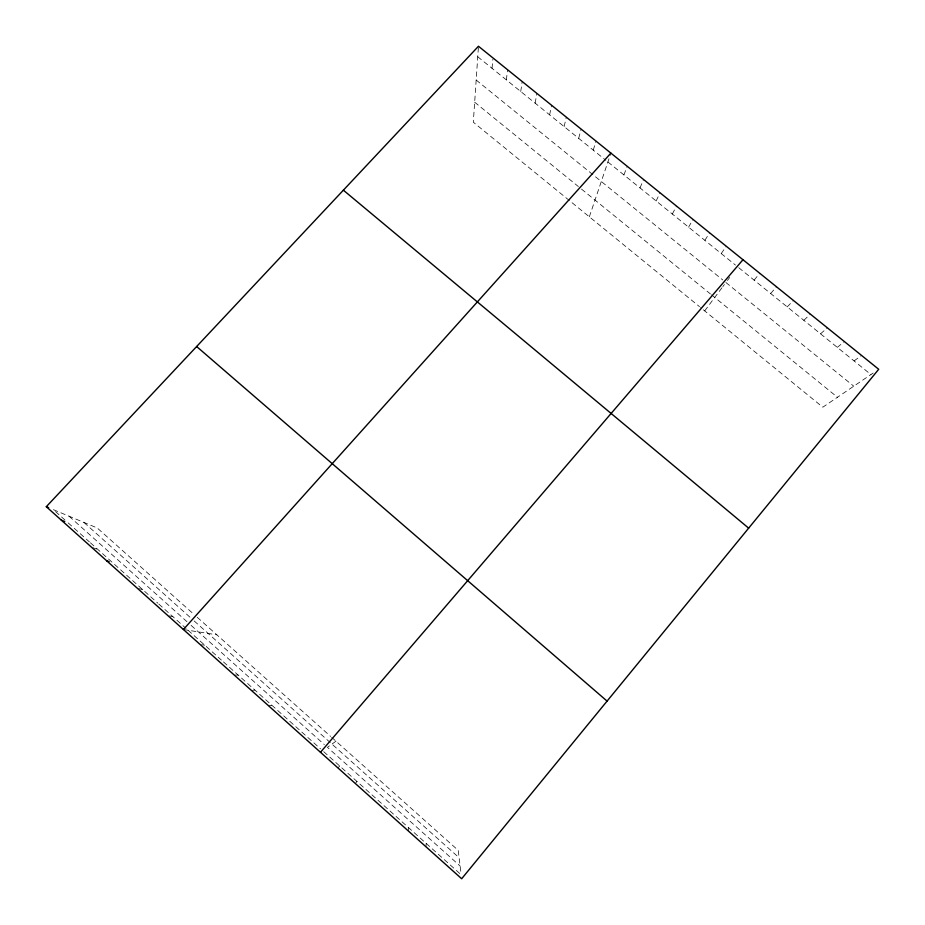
<?xml version="1.0" encoding="UTF-8"?>
<svg xmlns="http://www.w3.org/2000/svg" width="925" height="925" viewBox="0 0 925 925"><rect width="100%" height="100%" fill="white"/><g stroke="black" fill="none" stroke-linecap="round" stroke-linejoin="round"><path stroke-width="0.69" stroke-dasharray="4.62 3.47" d="M425.974 846.78L426.171 843.415M478.375 47.568L473.311 122.204L699.485 306.637M492.042 68.323L492.875 59.269M506.368 79.908L507.582 69.745M520.74 91.517L522.197 81.55M408.226 830.881L408.757 827.829M535.159 103.172L536.87 93.39M549.623 114.862L551.577 105.265M564.123 126.586L566.343 117.174M578.668 138.345L581.143 129.118M593.26 150.139L595.989 141.109M589.341 216.82L610.465 154.383M623.924 174.917L627.208 166.292M640.019 187.925L643.569 179.508M656.149 200.968L659.999 192.758M672.348 214.045L676.487 206.067M688.593 227.18L693.022 219.41M704.885 240.35L709.614 232.811M721.246 253.577L726.264 246.247M355.385 783.556L356.911 781.405M704.688 310.881L722.09 287.629M722.853 286.611L724.379 284.565M727.443 280.483L729.721 277.431M754.118 280.136L759.737 273.257M770.641 293.491L776.561 286.831M787.21 306.892L793.43 300.452M337.903 767.889L339.752 766.039M803.837 320.328L810.369 314.13M820.533 333.821L827.366 327.843M837.275 347.349L844.421 341.603M854.076 360.923L861.533 355.42M335.983 741.214L327.427 747.319L460.118 866.008M873.154 373.041L822.811 407.208L700.526 307.493M268.608 705.821L271.73 705.151M251.438 690.455L254.884 690.062M234.337 675.134L238.095 675.03M201.419 644.783L204.702 645.13M183.404 629.509L216.866 634.827M169.206 615.934L172.929 616.686M138.623 588.543L142.762 589.676M92.812 547.681L96.605 549.034M53.419 509.675L97.241 527.99L193.105 613.61M477.751 56.772L605.806 160.268M607.898 161.968L735.468 265.07M738.751 267.718L870.934 374.556M476.167 80.036L722.76 279.963M725.917 282.518L853.775 386.188M474.664 102.213L578.379 186.549M581.49 189.082L710.412 293.942M711.498 294.821L837.472 397.264M197.233 617.287L330.607 736.404M331.682 737.364L458.21 850.353L461.055 873.767M83.932 522.428L190.955 618.085M194.169 620.952L459.112 857.741M69.074 516.219L186.954 621.669M191.105 625.381L324.363 744.59M55.523 511.571L66.068 521.018M68.184 522.903L89.378 541.877M90.43 542.825L157.817 603.158M158.823 604.06L186.064 628.445M188.087 630.26L221.364 660.057M223.457 661.918L320.524 748.834M323.727 751.69L460.153 873.836"/><path stroke-width="1.39" d="M320.478 752.291L742.972 259.728M183.404 629.509L610.882 153.122M46.296 506.703L478.468 46.25L878.704 369.272L461.667 878.75L46.296 506.703L48.667 507.698M106.733 560.839L109.15 561.637M61.328 520.174L64.762 521.538M343.372 190.18L748.66 528.152M196.643 346.517L607.077 701.104"/></g></svg>
